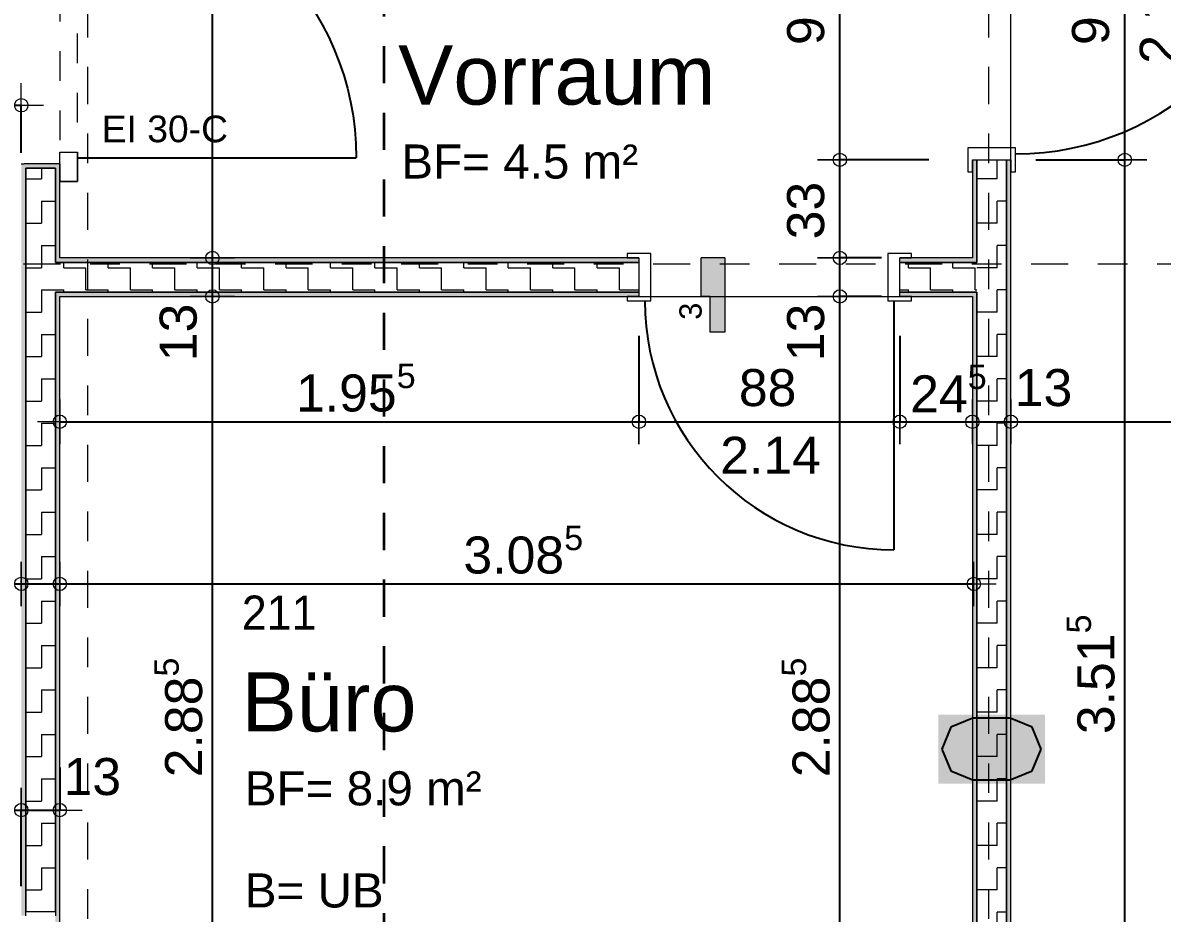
# Model space of a CAD drawing. Header units: metres. Extents: x -94.5 to -10.5, y 121.5 to 156.5.
# Drawn here: x -28.263 to -24.419, y 136.647 to 139.652 of the extents above; entities that cross this region are included whole.
import ezdxf

# ---------------------------------------------------------------- set-up
doc = ezdxf.new("R2010")
doc.units = ezdxf.units.M
doc.header["$PDMODE"] = 65
for name, pattern in [('AUSGEZOGEN', [0]), ('GETRENNT2_S10', [0.255, 0.125, -0.065, 0, -0.065]), ('PHANTOM2_S8', [0.13, 0.05, -0.04, 0, -0.04]), ('PUNKT2_S9', [0.175, 0.075, -0.05, 0, -0.05]), ('STRICHLINIE_S4', [0.165, 0.125, -0.04]), ('VERDECKT2_S2', [0.09, 0.05, -0.04])]:
    doc.linetypes.add(name, pattern=pattern)
doc.layers.add('XR$1$_3808', color=7, linetype='Continuous')
for name, color, linetype, lineweight in [('XR$1$Bauachsen_grob', 7, 'GETRENNT2_S10', 13), ('XR$1$Brand_Text', 250, 'AUSGEZOGEN', 18), ('XR$1$Holz_Innenverkleidung', 7, 'AUSGEZOGEN', 25), ('XR$1$Konstruktion_oben', 7, 'VERDECKT2_S2', 13), ('XR$1$Leichtbauwaende', 7, 'AUSGEZOGEN', 18), ('XR$1$Raumbezeichnung', 7, 'AUSGEZOGEN', 18), ('XR$1$Schnittbegrenzung', 7, 'AUSGEZOGEN', 13), ('XR$1$Text_Werkplan_Ausfuehrung', 7, 'AUSGEZOGEN', 25), ('XR$1$Tuerblatt', 7, 'AUSGEZOGEN', 18), ('XR$1$Tuerschwelle', 7, 'AUSGEZOGEN', 25), ('XR$1$Werkplan-_Ausfuehrungsmasse', 7, 'AUSGEZOGEN', 13)]:
    doc.layers.add(name, color=color, linetype=linetype, lineweight=lineweight)
doc.styles.add('ARIAL', font='ARIAL.TTF')
doc.dimstyles.new('_DIMSTYLE_3', dxfattribs={"dimtxt": 0.125, "dimasz": 0.15, "dimexe": 0, "dimexo": 0, "dimgap": 0.0625, "dimtad": 2, "dimrnd": 0.005, "dimzin": 4, "dimdsep": 46, "dimtxsty": 'ARIAL', "dimblk1": 'ALL_ML_KREIS', "dimblk2": 'ALL_ML_KREIS', "dimsah": 1, "dimcen": 0, "dimclrd": 256, "dimclre": 256, "dimclrt": 256, "dimadec": 0, "dimazin": 0, "dimtfac": 1, "dimtdec": 0, "dimtix": 1, "dimtmove": 2, "dimatfit": 3, "dimfxl": 0, "dimtzin": 0, "dimlwd": 0, "dimlwe": -1, "dimarcsym": 0})
doc.dimstyles.new('_DIMSTYLE_6', dxfattribs={"dimtxt": 0.125, "dimasz": 0.15, "dimexe": 0, "dimexo": 0, "dimgap": 0.0625, "dimtad": 2, "dimdec": 1, "dimlfac": 100, "dimrnd": 0.5, "dimzin": 4, "dimdsep": 46, "dimtxsty": 'ARIAL', "dimblk1": 'ALL_ML_KREIS', "dimblk2": 'ALL_ML_KREIS', "dimsah": 1, "dimcen": 0, "dimclrd": 256, "dimclre": 256, "dimclrt": 256, "dimadec": 0, "dimazin": 0, "dimtfac": 1, "dimtdec": 0, "dimtix": 1, "dimtmove": 2, "dimatfit": 3, "dimfxl": 0, "dimtvp": 1.2, "dimtzin": 0, "dimlwd": 0, "dimlwe": -1, "dimarcsym": 0})
doc.dimstyles.new('_DIMSTYLE_7', dxfattribs={"dimtxt": 0.125, "dimasz": 0.15, "dimexe": 0, "dimexo": 0, "dimgap": 0.0625, "dimtad": 2, "dimdec": 3, "dimrnd": 0.005, "dimzin": 4, "dimdsep": 46, "dimtxsty": 'ARIAL', "dimblk1": 'ALL_ML_KREIS', "dimblk2": 'ALL_ML_KREIS', "dimsah": 1, "dimcen": 0, "dimclrd": 256, "dimclre": 256, "dimclrt": 256, "dimadec": 0, "dimazin": 0, "dimtfac": 1, "dimtdec": 0, "dimtix": 1, "dimtmove": 2, "dimatfit": 3, "dimfxl": 0, "dimtzin": 0, "dimlwd": 0, "dimlwe": -1, "dimarcsym": 0})
doc.dimstyles.new('_DIMSTYLE_9', dxfattribs={"dimtxt": 0.125, "dimasz": 0.15, "dimexe": 0, "dimexo": 0, "dimgap": 0.0625, "dimtad": 2, "dimdec": 1, "dimlfac": 100, "dimrnd": 0.5, "dimzin": 4, "dimdsep": 46, "dimtxsty": 'ARIAL', "dimblk1": 'ALL_ML_KREIS', "dimblk2": 'ALL_ML_KREIS', "dimsah": 1, "dimcen": 0, "dimclrd": 256, "dimclre": 256, "dimclrt": 256, "dimadec": 0, "dimazin": 0, "dimtfac": 1, "dimtdec": 0, "dimtix": 1, "dimtmove": 2, "dimatfit": 3, "dimfxl": 0, "dimtzin": 0, "dimlwd": 0, "dimlwe": -1, "dimarcsym": 0})
pattern_1 = [(0, (0.15, 0.15), (0.075, 0.075), [0.075, -0.075]), (90, (0.15, 0.15), (-0.075, 0.075), [0.075, -0.075])]

# ---------------------------------------------------------------- blocks, each defined once
blk = doc.blocks.new('ALL_ML_KREIS')
at = {"color": 0, "linetype": 'ByBlock', "lineweight": -2}
for p, q in [((0, -0.5), (0, 0.5)), ((-1, 0), (0.5, 0))]:
    blk.add_line(p, q, dxfattribs=at)
blk.add_circle((0, 0), 0.15, dxfattribs=at)
blk = doc.blocks.new('*D71')
at = {"layer": 'DEFPOINTS'}
for p in [(-24.9291, 139.1891), (-24.9291, 135.673), (-24.545, 135.673)]:
    blk.add_point(p, dxfattribs=at)
at = {"layer": 'XR$1$Werkplan-_Ausfuehrungsmasse', "lineweight": -2}
for p, q in [((-24.845, 139.1891), (-24.545, 139.1891)), ((-24.545, 135.673), (-24.545, 139.1891)), ((-24.845, 135.673), (-24.545, 135.673))]:
    blk.add_line(p, q, dxfattribs=at)
at = {"layer": 'XR$1$Werkplan-_Ausfuehrungsmasse', "xscale": 0.15, "yscale": 0.15, "zscale": 0.15}
for p, rotation in [((-24.545, 139.1891), 90), ((-24.545, 135.673), 270)]:
    blk.add_blockref('ALL_ML_KREIS', p, dxfattribs=dict(at, rotation=rotation))
at = {"layer": 'XR$1$Werkplan-_Ausfuehrungsmasse', "insert": (-24.6597, 137.4529), "char_height": 0.125, "width": 0.625, "attachment_point": 5, "rotation": 90, "style": 'ARIAL'}
blk.add_mtext('\\A1;{\\A1;{3.51\\H0.082500;\\S5^ ;}}', dxfattribs=at)
blk = doc.blocks.new('*D72')
at = {"layer": 'DEFPOINTS'}
for p in [(-24.9291, 140.1691), (-24.9291, 139.1891), (-24.545, 139.1891)]:
    blk.add_point(p, dxfattribs=at)
at = {"layer": 'XR$1$Werkplan-_Ausfuehrungsmasse', "lineweight": -2}
for p, q in [((-24.845, 140.1691), (-24.545, 140.1691)), ((-24.545, 139.1891), (-24.545, 140.1691)), ((-24.845, 139.1891), (-24.545, 139.1891))]:
    blk.add_line(p, q, dxfattribs=at)
at = {"layer": 'XR$1$Werkplan-_Ausfuehrungsmasse', "xscale": 0.15, "yscale": 0.15, "zscale": 0.15}
for p, rotation in [((-24.545, 140.1691), 90), ((-24.545, 139.1891), 270)]:
    blk.add_blockref('ALL_ML_KREIS', p, dxfattribs=dict(at, rotation=rotation))
at = {"layer": 'XR$1$Werkplan-_Ausfuehrungsmasse', "insert": (-24.4945, 139.5134), "char_height": 0.125, "width": 0.00625, "attachment_point": 1, "rotation": 90, "line_spacing_factor": 0.60241, "style": 'ARIAL'}
blk.add_mtext('\\A1;{2.14\\H0.082500;\\S^ ;}', dxfattribs=at)
at = {"layer": 'XR$1$Werkplan-_Ausfuehrungsmasse', "insert": (-24.6596, 139.6734), "char_height": 0.125, "width": 0.5, "attachment_point": 5, "rotation": 90, "style": 'ARIAL'}
blk.add_mtext('\\A1;{\\A1;{98\\H0.082500;\\S^ ;}}', dxfattribs=at)
blk = doc.blocks.new('*D78')
at = {"layer": 'DEFPOINTS'}
for p in [(-25.0591, 138.728), (-28.1381, 135.843), (-25.5062, 135.843)]:
    blk.add_point(p, dxfattribs=at)
at = {"layer": 'XR$1$Werkplan-_Ausfuehrungsmasse', "lineweight": -2}
for p, q in [((-25.3662, 138.728), (-25.5062, 138.728)), ((-25.5062, 135.843), (-25.5062, 138.728)), ((-25.8062, 135.843), (-25.5062, 135.843))]:
    blk.add_line(p, q, dxfattribs=at)
at = {"layer": 'XR$1$Werkplan-_Ausfuehrungsmasse', "xscale": 0.15, "yscale": 0.15, "zscale": 0.15}
for p, rotation in [((-25.5062, 138.728), 90), ((-25.5062, 135.843), 270)]:
    blk.add_blockref('ALL_ML_KREIS', p, dxfattribs=dict(at, rotation=rotation))
at = {"layer": 'XR$1$Werkplan-_Ausfuehrungsmasse', "insert": (-25.6208, 137.3073), "char_height": 0.125, "width": 0.625, "attachment_point": 5, "rotation": 90, "style": 'ARIAL'}
blk.add_mtext('\\A1;{\\A1;{2.88\\H0.082500;\\S5^ ;}}', dxfattribs=at)
blk = doc.blocks.new('*D79')
at = {"layer": 'DEFPOINTS'}
for p in [(-25.0591, 138.858), (-25.5062, 138.728), (-25.0591, 138.728)]:
    blk.add_point(p, dxfattribs=at)
at = {"layer": 'XR$1$Werkplan-_Ausfuehrungsmasse', "lineweight": -2}
for p, q in [((-25.3662, 138.858), (-25.5062, 138.858)), ((-25.5062, 138.728), (-25.5062, 138.858)), ((-25.3662, 138.728), (-25.5062, 138.728))]:
    blk.add_line(p, q, dxfattribs=at)
at = {"layer": 'XR$1$Werkplan-_Ausfuehrungsmasse', "xscale": 0.15, "yscale": 0.15, "zscale": 0.15}
for p, rotation in [((-25.5062, 138.858), 90), ((-25.5062, 138.728), 270)]:
    blk.add_blockref('ALL_ML_KREIS', p, dxfattribs=dict(at, rotation=rotation))
at = {"layer": 'XR$1$Werkplan-_Ausfuehrungsmasse', "insert": (-25.6209, 138.6067), "char_height": 0.125, "width": 0.5, "attachment_point": 5, "rotation": 90, "style": 'ARIAL'}
blk.add_mtext('\\A1;{\\A1;{13\\H0.082500;\\S^ ;}}', dxfattribs=at)
blk = doc.blocks.new('*D80')
at = {"layer": 'DEFPOINTS'}
for p in [(-25.0591, 139.1891), (-25.5062, 138.858), (-25.0591, 138.858)]:
    blk.add_point(p, dxfattribs=at)
at = {"layer": 'XR$1$Werkplan-_Ausfuehrungsmasse', "lineweight": -2}
for p, q in [((-25.2062, 139.1891), (-25.5062, 139.1891)), ((-25.5062, 138.858), (-25.5062, 139.1891)), ((-25.3662, 138.858), (-25.5062, 138.858))]:
    blk.add_line(p, q, dxfattribs=at)
at = {"layer": 'XR$1$Werkplan-_Ausfuehrungsmasse', "xscale": 0.15, "yscale": 0.15, "zscale": 0.15}
for p, rotation in [((-25.5062, 139.1891), 90), ((-25.5062, 138.858), 270)]:
    blk.add_blockref('ALL_ML_KREIS', p, dxfattribs=dict(at, rotation=rotation))
at = {"layer": 'XR$1$Werkplan-_Ausfuehrungsmasse', "insert": (-25.6209, 139.0179), "char_height": 0.125, "width": 0.5, "attachment_point": 5, "rotation": 90, "style": 'ARIAL'}
blk.add_mtext('\\A1;{\\A1;{33\\H0.082500;\\S^ ;}}', dxfattribs=at)
blk = doc.blocks.new('*D81')
at = {"layer": 'DEFPOINTS'}
for p in [(-25.0591, 140.1691), (-25.5062, 139.1891), (-25.0591, 139.1891)]:
    blk.add_point(p, dxfattribs=at)
at = {"layer": 'XR$1$Werkplan-_Ausfuehrungsmasse', "lineweight": -2}
for p, q in [((-25.2062, 140.1691), (-25.5062, 140.1691)), ((-25.5062, 139.1891), (-25.5062, 140.1691)), ((-25.2062, 139.1891), (-25.5062, 139.1891))]:
    blk.add_line(p, q, dxfattribs=at)
at = {"layer": 'XR$1$Werkplan-_Ausfuehrungsmasse', "xscale": 0.15, "yscale": 0.15, "zscale": 0.15}
for p, rotation in [((-25.5062, 140.1691), 90), ((-25.5062, 139.1891), 270)]:
    blk.add_blockref('ALL_ML_KREIS', p, dxfattribs=dict(at, rotation=rotation))
at = {"layer": 'XR$1$Werkplan-_Ausfuehrungsmasse', "insert": (-25.6208, 139.6734), "char_height": 0.125, "width": 0.5, "attachment_point": 5, "rotation": 90, "style": 'ARIAL'}
blk.add_mtext('\\A1;{\\A1;{98\\H0.082500;\\S^ ;}}', dxfattribs=at)
blk = doc.blocks.new('*D94')
at = {"layer": 'DEFPOINTS'}
for p in [(-28.1381, 138.728), (-26.1841, 138.728), (-28.1381, 138.305)]:
    blk.add_point(p, dxfattribs=at)
at = {"layer": 'XR$1$Werkplan-_Ausfuehrungsmasse', "lineweight": -2}
for p, q in [((-26.1841, 138.595), (-26.1841, 138.305)), ((-28.1381, 138.305), (-28.1381, 138.305)), ((-28.1381, 138.305), (-26.1841, 138.305))]:
    blk.add_line(p, q, dxfattribs=at)
at = {"layer": 'XR$1$Werkplan-_Ausfuehrungsmasse', "xscale": 0.15, "yscale": 0.15, "zscale": 0.15, "rotation": 180}
blk.add_blockref('ALL_ML_KREIS', (-28.1381, 138.305), dxfattribs=at)
at = {"layer": 'XR$1$Werkplan-_Ausfuehrungsmasse', "xscale": 0.15, "yscale": 0.15, "zscale": 0.15}
blk.add_blockref('ALL_ML_KREIS', (-26.1841, 138.305), dxfattribs=at)
at = {"layer": 'XR$1$Werkplan-_Ausfuehrungsmasse', "insert": (-27.1394, 138.4196), "char_height": 0.125, "width": 0.625, "attachment_point": 5, "style": 'ARIAL'}
blk.add_mtext('\\A1;{\\A1;{1.95\\H0.082500;\\S5^ ;}}', dxfattribs=at)
blk = doc.blocks.new('*D95')
at = {"layer": 'DEFPOINTS'}
for p in [(-26.1841, 138.728), (-25.3041, 138.728), (-26.1841, 138.305)]:
    blk.add_point(p, dxfattribs=at)
at = {"layer": 'XR$1$Werkplan-_Ausfuehrungsmasse', "lineweight": -2}
for p, q in [((-26.1841, 138.595), (-26.1841, 138.305)), ((-25.3041, 138.595), (-25.3041, 138.305)), ((-26.1841, 138.305), (-25.3041, 138.305))]:
    blk.add_line(p, q, dxfattribs=at)
at = {"layer": 'XR$1$Werkplan-_Ausfuehrungsmasse', "xscale": 0.15, "yscale": 0.15, "zscale": 0.15, "rotation": 180}
blk.add_blockref('ALL_ML_KREIS', (-26.1841, 138.305), dxfattribs=at)
at = {"layer": 'XR$1$Werkplan-_Ausfuehrungsmasse', "xscale": 0.15, "yscale": 0.15, "zscale": 0.15}
blk.add_blockref('ALL_ML_KREIS', (-25.3041, 138.305), dxfattribs=at)
at = {"layer": 'XR$1$Werkplan-_Ausfuehrungsmasse', "insert": (-25.7499, 138.4196), "char_height": 0.125, "width": 0.5, "attachment_point": 5, "style": 'ARIAL'}
blk.add_mtext('\\A1;{\\A1;{88\\H0.082500;\\S^ ;}}', dxfattribs=at)
at = {"layer": 'XR$1$Werkplan-_Ausfuehrungsmasse', "insert": (-25.9099, 138.2545), "char_height": 0.125, "width": 0.00625, "attachment_point": 1, "line_spacing_factor": 0.60241, "style": 'ARIAL'}
blk.add_mtext('\\A1;{2.14\\H0.082500;\\S^ ;}', dxfattribs=at)
blk = doc.blocks.new('*D96')
at = {"layer": 'DEFPOINTS'}
for p in [(-25.3041, 138.728), (-25.0591, 138.728), (-25.3041, 138.305)]:
    blk.add_point(p, dxfattribs=at)
at = {"layer": 'XR$1$Werkplan-_Ausfuehrungsmasse', "lineweight": -2}
for p, q in [((-25.3041, 138.595), (-25.3041, 138.305)), ((-25.3041, 138.305), (-25.0591, 138.305)), ((-25.0591, 138.305), (-25.0591, 138.305))]:
    blk.add_line(p, q, dxfattribs=at)
at = {"layer": 'XR$1$Werkplan-_Ausfuehrungsmasse', "xscale": 0.15, "yscale": 0.15, "zscale": 0.15, "rotation": 180}
blk.add_blockref('ALL_ML_KREIS', (-25.3041, 138.305), dxfattribs=at)
at = {"layer": 'XR$1$Werkplan-_Ausfuehrungsmasse', "xscale": 0.15, "yscale": 0.15, "zscale": 0.15}
blk.add_blockref('ALL_ML_KREIS', (-25.0591, 138.305), dxfattribs=at)
at = {"layer": 'XR$1$Werkplan-_Ausfuehrungsmasse', "insert": (-25.1399, 138.4175), "char_height": 0.125, "width": 0.5, "attachment_point": 5, "style": 'ARIAL'}
blk.add_mtext('\\A1;{\\A1;{24\\H0.082500;\\S5^ ;}}', dxfattribs=at)
blk = doc.blocks.new('*D97')
at = {"layer": 'DEFPOINTS'}
for p in [(-24.9291, 139.1891), (-25.0591, 138.728), (-25.0591, 138.305)]:
    blk.add_point(p, dxfattribs=at)
at = {"layer": 'XR$1$Werkplan-_Ausfuehrungsmasse', "lineweight": -2}
for p, q in [((-25.0591, 138.305), (-25.0591, 138.305)), ((-25.0591, 138.305), (-24.9291, 138.305)), ((-24.9291, 138.305), (-24.9291, 138.305))]:
    blk.add_line(p, q, dxfattribs=at)
at = {"layer": 'XR$1$Werkplan-_Ausfuehrungsmasse', "xscale": 0.15, "yscale": 0.15, "zscale": 0.15, "rotation": 180}
blk.add_blockref('ALL_ML_KREIS', (-25.0591, 138.305), dxfattribs=at)
at = {"layer": 'XR$1$Werkplan-_Ausfuehrungsmasse', "xscale": 0.15, "yscale": 0.15, "zscale": 0.15}
blk.add_blockref('ALL_ML_KREIS', (-24.9291, 138.305), dxfattribs=at)
at = {"layer": 'XR$1$Werkplan-_Ausfuehrungsmasse', "insert": (-24.8191, 138.4197), "char_height": 0.125, "width": 0.5, "attachment_point": 5, "style": 'ARIAL'}
blk.add_mtext('\\A1;{\\A1;{13\\H0.082500;\\S^ ;}}', dxfattribs=at)
blk = doc.blocks.new('*D98')
at = {"layer": 'DEFPOINTS'}
for p in [(-20.3081, 140.323), (-24.9291, 139.1891), (-24.9291, 138.305)]:
    blk.add_point(p, dxfattribs=at)
at = {"layer": 'XR$1$Werkplan-_Ausfuehrungsmasse', "lineweight": -2}
for p, q in [((-24.9291, 138.305), (-24.9291, 138.305)), ((-24.9291, 138.305), (-20.3081, 138.305)), ((-20.3081, 138.305), (-20.3081, 138.305))]:
    blk.add_line(p, q, dxfattribs=at)
at = {"layer": 'XR$1$Werkplan-_Ausfuehrungsmasse', "xscale": 0.15, "yscale": 0.15, "zscale": 0.15, "rotation": 180}
blk.add_blockref('ALL_ML_KREIS', (-24.9291, 138.305), dxfattribs=at)
at = {"layer": 'XR$1$Werkplan-_Ausfuehrungsmasse', "xscale": 0.15, "yscale": 0.15, "zscale": 0.15}
blk.add_blockref('ALL_ML_KREIS', (-20.3081, 138.305), dxfattribs=at)
at = {"layer": 'XR$1$Werkplan-_Ausfuehrungsmasse', "insert": (-22.6089, 138.4196), "char_height": 0.125, "width": 0.5, "attachment_point": 5, "style": 'ARIAL'}
blk.add_mtext('\\A1;{\\A1;{4.62\\H0.082500;\\S^ ;}}', dxfattribs=at)
blk = doc.blocks.new('*D254')
at = {"layer": 'DEFPOINTS'}
for p in [(-36.4881, 139.373), (-36.4881, 139.018), (-28.2681, 136.653)]:
    blk.add_point(p, dxfattribs=at)
at = {"layer": 'XR$1$Werkplan-_Ausfuehrungsmasse', "lineweight": -2}
for p, q in [((-36.4881, 139.093), (-36.4881, 139.373)), ((-36.4881, 139.373), (-28.2681, 139.373)), ((-28.2681, 139.213), (-28.2681, 139.373))]:
    blk.add_line(p, q, dxfattribs=at)
at = {"layer": 'XR$1$Werkplan-_Ausfuehrungsmasse', "xscale": 0.15, "yscale": 0.15, "zscale": 0.15, "rotation": 180}
blk.add_blockref('ALL_ML_KREIS', (-36.4881, 139.373), dxfattribs=at)
at = {"layer": 'XR$1$Werkplan-_Ausfuehrungsmasse', "xscale": 0.15, "yscale": 0.15, "zscale": 0.15}
blk.add_blockref('ALL_ML_KREIS', (-28.2681, 139.373), dxfattribs=at)
at = {"layer": 'XR$1$Werkplan-_Ausfuehrungsmasse', "insert": (-31.4787, 139.4877), "char_height": 0.125, "width": 0.5, "attachment_point": 5, "style": 'ARIAL'}
blk.add_mtext('\\A1;{\\A1;{8.22\\H0.082500;\\S^ ;}}', dxfattribs=at)
blk = doc.blocks.new('COMPLEXOBJECT_7')
at = {"layer": 'XR$1$Bauachsen_grob', "color": 8}
for p, q in [((-28.0431, 124.5024), (-28.0431, 153.5024)), ((-25.0041, 124.5024), (-25.0041, 153.5024)), ((-80.9611, 138.838), (-13.4611, 138.838))]:
    blk.add_line(p, q, dxfattribs=at)
blk = doc.blocks.new('Tür_$F1')
at = {"layer": 'XR$1$_3808', "color": 7, "linetype": 'AUSGEZOGEN', "lineweight": -3}
blk.add_line((0.02, 0.13), (0.02, 0.97), dxfattribs=at)
at = {"layer": 'XR$1$_3808', "color": 7, "linetype": 'AUSGEZOGEN', "lineweight": 18}
for points in [[(0, 0.05), (0, -0.015), (-0.04, -0.015), (-0.04, -0.03), (0.04, -0.03), (0.04, 0.13), (-0.04, 0.13), (-0.04, 0.115), (0, 0.115), (0, 0.05)], [(0.84, 0.05), (0.84, -0.03), (0.92, -0.03), (0.92, -0.015), (0.88, -0.015), (0.88, 0.115), (0.92, 0.115), (0.92, 0.13), (0.84, 0.13), (0.84, 0.05)]]:
    blk.add_lwpolyline(points, close=True, dxfattribs=at)
at = {"layer": 'XR$1$_3808', "color": 7, "linetype": 'AUSGEZOGEN', "lineweight": -3}
blk.add_arc((0.02, 0.13), 0.84, 0, 90, dxfattribs=at)
blk = doc.blocks.new('Tür_5_$F1')
at = {"layer": 'XR$1$_3808', "color": 7, "linetype": 'AUSGEZOGEN', "lineweight": -3}
blk.add_line((0.02, 0.145), (0.02, 1.085), dxfattribs=at)
at = {"layer": 'XR$1$_3808', "color": 7, "linetype": 'AUSGEZOGEN', "lineweight": 18}
for points in [[(0, 0.065), (0, 0), (-0.04, 0), (-0.04, -0.015), (0.04, -0.015), (0.04, 0.145), (-0.04, 0.145), (-0.04, 0.13), (0, 0.13), (0, 0.065)], [(0.94, 0.065), (0.94, -0.015), (1.02, -0.015), (1.02, 0), (0.98, 0), (0.98, 0.13), (1.02, 0.13), (1.02, 0.145), (0.94, 0.145), (0.94, 0.065)]]:
    blk.add_lwpolyline(points, close=True, dxfattribs=at)
at = {"layer": 'XR$1$_3808', "color": 7, "linetype": 'AUSGEZOGEN', "lineweight": -3}
blk.add_arc((0.02, 0.145), 0.94, 0, 90, dxfattribs=at)
blk = doc.blocks.new('COMPLEXOBJECT_11')
at = {"layer": 'XR$1$Schnittbegrenzung', "color": 12, "linetype": 'STRICHLINIE_S4', "lineweight": 35}
blk.add_line((-27.0447, 155.3224), (-27.0447, 122.6824), dxfattribs=at)
blk = doc.blocks.new('*D505')
at = {"layer": 'DEFPOINTS'}
for p in [(-31.9231, 136.9946), (-31.9231, 136.638), (-28.2681, 136.653)]:
    blk.add_point(p, dxfattribs=at)
at = {"layer": 'XR$1$Werkplan-_Ausfuehrungsmasse', "lineweight": -2}
for p, q in [((-31.9231, 136.738), (-31.9231, 136.9946)), ((-31.9231, 136.9946), (-28.2681, 136.9946)), ((-28.2681, 136.738), (-28.2681, 136.9946))]:
    blk.add_line(p, q, dxfattribs=at)
at = {"layer": 'XR$1$Werkplan-_Ausfuehrungsmasse', "xscale": 0.15, "yscale": 0.15, "zscale": 0.15, "rotation": 180}
blk.add_blockref('ALL_ML_KREIS', (-31.9231, 136.9946), dxfattribs=at)
at = {"layer": 'XR$1$Werkplan-_Ausfuehrungsmasse', "xscale": 0.15, "yscale": 0.15, "zscale": 0.15}
blk.add_blockref('ALL_ML_KREIS', (-28.2681, 136.9946), dxfattribs=at)
at = {"layer": 'XR$1$Werkplan-_Ausfuehrungsmasse', "insert": (-30.0738, 137.1093), "char_height": 0.125, "width": 0.625, "attachment_point": 5, "style": 'ARIAL'}
blk.add_mtext('\\A1;{\\A1;{3.65\\H0.082500;\\S5^ ;}}', dxfattribs=at)
blk = doc.blocks.new('*D506')
at = {"layer": 'DEFPOINTS'}
for p in [(-28.1381, 138.733), (-28.2681, 136.9946), (-28.2681, 136.653)]:
    blk.add_point(p, dxfattribs=at)
at = {"layer": 'XR$1$Werkplan-_Ausfuehrungsmasse', "lineweight": -2}
for p, q in [((-28.1381, 137.138), (-28.1381, 136.9946)), ((-28.2681, 136.738), (-28.2681, 136.9946)), ((-28.2681, 136.9946), (-28.1381, 136.9946))]:
    blk.add_line(p, q, dxfattribs=at)
at = {"layer": 'XR$1$Werkplan-_Ausfuehrungsmasse', "xscale": 0.15, "yscale": 0.15, "zscale": 0.15, "rotation": 180}
blk.add_blockref('ALL_ML_KREIS', (-28.2681, 136.9946), dxfattribs=at)
at = {"layer": 'XR$1$Werkplan-_Ausfuehrungsmasse', "xscale": 0.15, "yscale": 0.15, "zscale": 0.15}
blk.add_blockref('ALL_ML_KREIS', (-28.1381, 136.9946), dxfattribs=at)
at = {"layer": 'XR$1$Werkplan-_Ausfuehrungsmasse', "insert": (-28.0284, 137.1071), "char_height": 0.125, "width": 0.5, "attachment_point": 5, "style": 'ARIAL'}
blk.add_mtext('\\A1;{\\A1;{13\\H0.082500;\\S^ ;}}', dxfattribs=at)
blk = doc.blocks.new('*D540')
at = {"layer": 'DEFPOINTS'}
for p in [(-34.2981, 137.758), (-34.2981, 136.653), (-28.2681, 136.653)]:
    blk.add_point(p, dxfattribs=at)
at = {"layer": 'XR$1$Werkplan-_Ausfuehrungsmasse', "lineweight": -2}
for p, q in [((-34.2981, 137.758), (-34.2981, 137.758)), ((-34.2981, 137.758), (-28.2681, 137.758)), ((-28.2681, 137.758), (-28.2681, 137.758))]:
    blk.add_line(p, q, dxfattribs=at)
at = {"layer": 'XR$1$Werkplan-_Ausfuehrungsmasse', "xscale": 0.15, "yscale": 0.15, "zscale": 0.15, "rotation": 180}
blk.add_blockref('ALL_ML_KREIS', (-34.2981, 137.758), dxfattribs=at)
at = {"layer": 'XR$1$Werkplan-_Ausfuehrungsmasse', "xscale": 0.15, "yscale": 0.15, "zscale": 0.15}
blk.add_blockref('ALL_ML_KREIS', (-28.2681, 137.758), dxfattribs=at)
at = {"layer": 'XR$1$Werkplan-_Ausfuehrungsmasse', "insert": (-31.2741, 137.8728), "char_height": 0.125, "width": 0.5, "attachment_point": 5, "style": 'ARIAL'}
blk.add_mtext('\\A1;{\\A1;{6.03\\H0.082500;\\S^ ;}}', dxfattribs=at)
blk = doc.blocks.new('*D541')
at = {"layer": 'DEFPOINTS'}
for p in [(-28.1381, 138.728), (-28.2681, 137.758), (-28.2681, 136.653)]:
    blk.add_point(p, dxfattribs=at)
at = {"layer": 'XR$1$Werkplan-_Ausfuehrungsmasse', "lineweight": -2}
for p, q in [((-28.2681, 137.758), (-28.2681, 137.758)), ((-28.2681, 137.758), (-28.1381, 137.758)), ((-28.1381, 137.758), (-28.1381, 137.758))]:
    blk.add_line(p, q, dxfattribs=at)
at = {"layer": 'XR$1$Werkplan-_Ausfuehrungsmasse', "xscale": 0.15, "yscale": 0.15, "zscale": 0.15, "rotation": 180}
blk.add_blockref('ALL_ML_KREIS', (-28.2681, 137.758), dxfattribs=at)
at = {"layer": 'XR$1$Werkplan-_Ausfuehrungsmasse', "xscale": 0.15, "yscale": 0.15, "zscale": 0.15}
blk.add_blockref('ALL_ML_KREIS', (-28.1381, 137.758), dxfattribs=at)
at = {"layer": 'XR$1$Werkplan-_Ausfuehrungsmasse', "insert": (-28.3894, 137.8728), "char_height": 0.125, "width": 0.5, "attachment_point": 5, "style": 'ARIAL'}
blk.add_mtext('\\A1;{\\A1;{13\\H0.082500;\\S^ ;}}', dxfattribs=at)
blk = doc.blocks.new('*D542')
at = {"layer": 'DEFPOINTS'}
for p in [(-28.1381, 138.728), (-25.0541, 138.728), (-28.1381, 137.758)]:
    blk.add_point(p, dxfattribs=at)
at = {"layer": 'XR$1$Werkplan-_Ausfuehrungsmasse', "lineweight": -2}
for p, q in [((-28.1381, 137.758), (-28.1381, 137.758)), ((-28.1381, 137.758), (-25.0541, 137.758)), ((-25.0541, 137.758), (-25.0541, 137.758))]:
    blk.add_line(p, q, dxfattribs=at)
at = {"layer": 'XR$1$Werkplan-_Ausfuehrungsmasse', "xscale": 0.15, "yscale": 0.15, "zscale": 0.15, "rotation": 180}
blk.add_blockref('ALL_ML_KREIS', (-28.1381, 137.758), dxfattribs=at)
at = {"layer": 'XR$1$Werkplan-_Ausfuehrungsmasse', "xscale": 0.15, "yscale": 0.15, "zscale": 0.15}
blk.add_blockref('ALL_ML_KREIS', (-25.0541, 137.758), dxfattribs=at)
at = {"layer": 'XR$1$Werkplan-_Ausfuehrungsmasse', "insert": (-26.5744, 137.8728), "char_height": 0.125, "width": 0.625, "attachment_point": 5, "style": 'ARIAL'}
blk.add_mtext('\\A1;{\\A1;{3.08\\H0.082500;\\S5^ ;}}', dxfattribs=at)
blk = doc.blocks.new('*D545')
at = {"layer": 'DEFPOINTS'}
for p in [(-28.1381, 138.728), (-28.1381, 135.843), (-27.6233, 135.843)]:
    blk.add_point(p, dxfattribs=at)
at = {"layer": 'XR$1$Werkplan-_Ausfuehrungsmasse', "lineweight": -2}
for p, q in [((-27.6233, 138.728), (-27.6233, 138.728)), ((-27.6233, 135.843), (-27.6233, 138.728)), ((-27.6233, 135.843), (-27.6233, 135.843))]:
    blk.add_line(p, q, dxfattribs=at)
at = {"layer": 'XR$1$Werkplan-_Ausfuehrungsmasse', "xscale": 0.15, "yscale": 0.15, "zscale": 0.15}
for p, rotation in [((-27.6233, 138.728), 90), ((-27.6233, 135.843), 270)]:
    blk.add_blockref('ALL_ML_KREIS', p, dxfattribs=dict(at, rotation=rotation))
at = {"layer": 'XR$1$Werkplan-_Ausfuehrungsmasse', "insert": (-27.7379, 137.3073), "char_height": 0.125, "width": 0.625, "attachment_point": 5, "rotation": 90, "style": 'ARIAL'}
blk.add_mtext('\\A1;{\\A1;{2.88\\H0.082500;\\S5^ ;}}', dxfattribs=at)
blk = doc.blocks.new('*D546')
at = {"layer": 'DEFPOINTS'}
for p in [(-28.1381, 138.858), (-28.1381, 138.728), (-27.6233, 138.728)]:
    blk.add_point(p, dxfattribs=at)
at = {"layer": 'XR$1$Werkplan-_Ausfuehrungsmasse', "lineweight": -2}
for p, q in [((-27.6233, 138.858), (-27.6233, 138.858)), ((-27.6233, 138.728), (-27.6233, 138.858)), ((-27.6233, 138.728), (-27.6233, 138.728))]:
    blk.add_line(p, q, dxfattribs=at)
at = {"layer": 'XR$1$Werkplan-_Ausfuehrungsmasse', "xscale": 0.15, "yscale": 0.15, "zscale": 0.15}
for p, rotation in [((-27.6233, 138.858), 90), ((-27.6233, 138.728), 270)]:
    blk.add_blockref('ALL_ML_KREIS', p, dxfattribs=dict(at, rotation=rotation))
at = {"layer": 'XR$1$Werkplan-_Ausfuehrungsmasse', "insert": (-27.738, 138.6067), "char_height": 0.125, "width": 0.5, "attachment_point": 5, "rotation": 90, "style": 'ARIAL'}
blk.add_mtext('\\A1;{\\A1;{13\\H0.082500;\\S^ ;}}', dxfattribs=at)
blk = doc.blocks.new('*D547')
at = {"layer": 'DEFPOINTS'}
for p in [(-28.1381, 144.198), (-28.1381, 138.858), (-27.6233, 138.858)]:
    blk.add_point(p, dxfattribs=at)
at = {"layer": 'XR$1$Werkplan-_Ausfuehrungsmasse', "lineweight": -2}
for p, q in [((-27.6233, 144.198), (-27.6233, 144.198)), ((-27.6233, 138.858), (-27.6233, 144.198)), ((-27.6233, 138.858), (-27.6233, 138.858))]:
    blk.add_line(p, q, dxfattribs=at)
at = {"layer": 'XR$1$Werkplan-_Ausfuehrungsmasse', "xscale": 0.15, "yscale": 0.15, "zscale": 0.15}
for p, rotation in [((-27.6233, 144.198), 90), ((-27.6233, 138.858), 270)]:
    blk.add_blockref('ALL_ML_KREIS', p, dxfattribs=dict(at, rotation=rotation))
at = {"layer": 'XR$1$Werkplan-_Ausfuehrungsmasse', "insert": (-27.738, 141.6673), "char_height": 0.125, "width": 0.5, "attachment_point": 5, "rotation": 90, "style": 'ARIAL'}
blk.add_mtext('\\A1;{\\A1;{5.34\\H0.082500;\\S^ ;}}', dxfattribs=at)
blk = doc.blocks.new('Tür_14_$F1')
at = {"layer": 'XR$1$_3808', "color": 7, "linetype": 'AUSGEZOGEN', "lineweight": -3}
blk.add_line((0.08, 0.06), (0.08, 1), dxfattribs=at)
at = {"layer": 'XR$1$_3808', "color": 7, "linetype": 'AUSGEZOGEN', "lineweight": 18}
for points in [[(0, 0), (0.1, 0), (0.1, 0.06), (0, 0.06), (0, 0)], [(1, 0), (1.1, 0), (1.1, 0.06), (1, 0.06), (1, 0)]]:
    blk.add_lwpolyline(points, close=True, dxfattribs=at)
at = {"layer": 'XR$1$_3808', "color": 7, "linetype": 'AUSGEZOGEN', "lineweight": -3}
blk.add_arc((0.08, 0.06), 0.94, 0, 90, dxfattribs=at)

msp = doc.modelspace()

# ---------------------------------------------------------------- hatches: boundary and pattern name
at = {"layer": 'XR$1$Holz_Innenverkleidung', "lineweight": 13}
msp.add_hatch(color=35, dxfattribs=at).paths.add_polyline_path([(-28.1381, 135.828), (-28.1381, 136.653), (-28.1531, 136.653), (-28.1531, 135.828)])
at = {"layer": 'XR$1$Leichtbauwaende', "linetype": 'AUSGEZOGEN', "lineweight": 13}
for points in [[(-28.2681, 139.1755), (-28.2681, 136.638), (-28.2531, 136.638), (-28.2531, 139.1605), (-28.2581, 139.1605), (-28.2581, 139.1755)], [(-28.1381, 139.1755), (-28.2581, 139.1755), (-28.2581, 139.1605), (-28.1381, 139.1605)], [(-25.0441, 138.843), (-25.0441, 139.1891), (-25.0591, 139.1891), (-25.0591, 138.858), (-25.0541, 138.858), (-25.0541, 138.843)], [(-24.9291, 135.673), (-24.9291, 139.1891), (-24.9441, 139.1891), (-24.9441, 135.673)], [(-28.1531, 138.843), (-28.1381, 138.843), (-28.1381, 139.1605), (-28.1531, 139.1605)], [(-28.1381, 138.843), (-26.1841, 138.843), (-26.1841, 138.858), (-28.1381, 138.858)], [(-25.0541, 138.858), (-25.3041, 138.858), (-25.3041, 138.843), (-25.0541, 138.843)], [(-28.1531, 138.728), (-26.1841, 138.728), (-26.1841, 138.743), (-28.1531, 138.743)], [(-28.1531, 138.728), (-28.1531, 136.653), (-28.1381, 136.653), (-28.1381, 138.728)], [(-25.0541, 138.728), (-25.0541, 138.743), (-25.3041, 138.743), (-25.3041, 138.728)], [(-25.0541, 138.728), (-25.0591, 138.728), (-25.0591, 135.843), (-25.0441, 135.843), (-25.0441, 138.743), (-25.0541, 138.743)]]:
    msp.add_hatch(color=35, dxfattribs=at).paths.add_polyline_path(points)
h = msp.add_hatch(dxfattribs=at)
h.set_pattern_fill('MUSTER', color=256, scale=0.075, angle=90, style=0, pattern_type=2)
h.set_pattern_definition([(90, (-0.15, 0.15), (-0.075, 0.075), [0.075, -0.075]), (180, (-0.15, 0.15), (-0.075, -0.075), [0.075, -0.075])])
h.paths.add_polyline_path([(-24.9441, 135.828), (-24.9441, 139.1891), (-25.0441, 139.1891), (-25.0441, 135.828)], flags=0)
h = msp.add_hatch(dxfattribs=at)
h.set_pattern_fill('MUSTER', color=256, scale=0.075, angle=270, style=0, pattern_type=2)
h.set_pattern_definition([(270, (0.15, -0.15), (0.075, -0.075), [0.075, -0.075]), (360, (0.15, -0.15), (0.075, 0.075), [0.075, -0.075])])
h.paths.add_polyline_path([(-28.2531, 139.1605), (-28.2531, 136.653), (-28.1531, 136.653), (-28.1531, 139.1605)], flags=0)
h = msp.add_hatch(dxfattribs=at)
h.set_pattern_fill('MUSTER', color=256, scale=0.075, style=0, pattern_type=2)
h.set_pattern_definition(pattern_1)
h.paths.add_polyline_path([(-28.1531, 138.743), (-26.1841, 138.743), (-26.1841, 138.843), (-28.1531, 138.843)], flags=0)
h = msp.add_hatch(dxfattribs=at)
h.set_pattern_fill('MUSTER', color=256, scale=0.075, style=0, pattern_type=2)
h.set_pattern_definition(pattern_1)
h.paths.add_polyline_path([(-25.0441, 138.843), (-25.3041, 138.843), (-25.3041, 138.743), (-25.0441, 138.743)], flags=0)
at = {"layer": 'XR$1$Text_Werkplan_Ausfuehrung'}
for color, points in [(7, [(-25.1743, 137.0839), (-24.8139, 137.0839), (-24.8139, 137.3172), (-25.1743, 137.3172), (-25.1743, 137.2005), (-25.1743, 137.2005)]), (55, [(-25.0449, 137.1422), (-25.0196, 137.1422), (-25.0196, 137.1969), (-24.9702, 137.1969), (-24.9702, 137.1422), (-24.9449, 137.1422), (-24.9449, 137.2672), (-24.9702, 137.2672), (-24.9702, 137.2181), (-25.0196, 137.2181), (-25.0196, 137.2672), (-25.0449, 137.2672)])]:
    msp.add_hatch(color=color, dxfattribs=at).paths.add_polyline_path(points)
at = {"layer": 'XR$1$Tuerschwelle'}
msp.add_hatch(color=250, dxfattribs=at).paths.add_polyline_path([(-25.8941, 138.608), (-25.8941, 138.858), (-25.9741, 138.858), (-25.9741, 138.728), (-25.9441, 138.728), (-25.9441, 138.608)])

# ---------------------------------------------------------------- linework, layer by layer
at = {"layer": 'XR$1$Holz_Innenverkleidung', "lineweight": 18}
for p, q in [((-28.1531, 136.653), (-28.1531, 136.638)), ((-28.1381, 135.843), (-28.1381, 136.653))]:
    msp.add_line(p, q, dxfattribs=at)
at = {"layer": 'XR$1$Konstruktion_oben', "linetype": 'PHANTOM2_S8'}
msp.add_line((-28.1381, 140.1555), (-28.1381, 139.1755), dxfattribs=at)
at = {"layer": 'XR$1$Leichtbauwaende', "color": 5, "linetype": 'PUNKT2_S9', "lineweight": 13}
for p, q in [((-28.0781, 139.1155), (-28.0781, 140.2155)), ((-28.1381, 140.1555), (-28.1381, 139.1755)), ((-28.1381, 139.1755), (-28.1381, 139.1155)), ((-28.1381, 139.1155), (-28.0781, 139.1155))]:
    msp.add_line(p, q, dxfattribs=at)
at = {"layer": 'XR$1$Leichtbauwaende', "color": 7, "linetype": 'AUSGEZOGEN', "lineweight": 13}
msp.add_line((-24.9291, 139.1891), (-24.9291, 140.1691), dxfattribs=at)
at = {"layer": 'XR$1$Leichtbauwaende', "linetype": 'AUSGEZOGEN', "lineweight": 18}
for p, q in [((-28.2681, 139.1755), (-28.2581, 139.1755)), ((-28.2531, 139.1755), (-28.2581, 139.1755)), ((-28.1531, 139.1755), (-28.2531, 139.1755)), ((-28.1381, 139.1755), (-28.1531, 139.1755)), ((-28.1381, 139.1605), (-28.1381, 139.1755)), ((-25.0591, 139.1891), (-25.0441, 139.1891)), ((-25.0591, 139.1891), (-25.0591, 138.858)), ((-25.0441, 139.1891), (-24.9441, 139.1891)), ((-25.0441, 138.843), (-25.0441, 139.1891)), ((-25.0441, 139.1891), (-25.0441, 138.843)), ((-24.9441, 139.1891), (-24.9291, 139.1891)), ((-24.9441, 135.828), (-24.9441, 139.1891)), ((-24.9441, 139.1891), (-24.9441, 135.828)), ((-24.9291, 139.033), (-24.9291, 139.1891)), ((-28.2531, 136.653), (-28.2531, 139.1605)), ((-28.2531, 139.1605), (-28.2531, 136.653)), ((-28.1531, 139.1605), (-28.2531, 139.1605)), ((-28.2531, 139.1605), (-28.1531, 139.1605)), ((-28.1531, 138.843), (-28.1531, 139.1605)), ((-28.1531, 139.1605), (-28.1531, 138.843)), ((-28.1381, 138.858), (-28.1381, 139.1605)), ((-24.9291, 135.673), (-24.9291, 139.033)), ((-28.1381, 138.843), (-28.1531, 138.843)), ((-28.1531, 138.843), (-28.1381, 138.843)), ((-26.1841, 138.858), (-28.1381, 138.858)), ((-26.1841, 138.843), (-28.1381, 138.843)), ((-28.1381, 138.843), (-26.1841, 138.843)), ((-26.1841, 138.858), (-26.1841, 138.843)), ((-26.1841, 138.843), (-26.1841, 138.743)), ((-25.3041, 138.843), (-25.3041, 138.858)), ((-25.0591, 138.858), (-25.3041, 138.858)), ((-25.3041, 138.743), (-25.3041, 138.843)), ((-25.0541, 138.843), (-25.3041, 138.843)), ((-25.3041, 138.843), (-25.0541, 138.843)), ((-25.0441, 138.843), (-25.0541, 138.843)), ((-25.0541, 138.843), (-25.0441, 138.843)), ((-28.1531, 138.743), (-26.1841, 138.743)), ((-26.1841, 138.743), (-28.1531, 138.743)), ((-28.1531, 138.743), (-28.1531, 138.728)), ((-28.1531, 138.728), (-28.1531, 138.743)), ((-28.1531, 136.653), (-28.1531, 138.728)), ((-28.1531, 138.728), (-28.1531, 136.653)), ((-28.1381, 138.728), (-26.1841, 138.728)), ((-28.1381, 136.653), (-28.1381, 138.728)), ((-26.1841, 138.743), (-26.1841, 138.728)), ((-25.3041, 138.728), (-25.3041, 138.743)), ((-25.3041, 138.743), (-25.0541, 138.743)), ((-25.0541, 138.743), (-25.3041, 138.743)), ((-25.3041, 138.728), (-25.0591, 138.728)), ((-25.0591, 138.728), (-25.0591, 135.843)), ((-25.0541, 138.743), (-25.0441, 138.743)), ((-25.0441, 138.743), (-25.0541, 138.743)), ((-25.0441, 135.843), (-25.0441, 138.743)), ((-25.0441, 138.743), (-25.0441, 135.843)), ((-28.2531, 136.638), (-28.2531, 136.653)), ((-28.2531, 136.653), (-28.1531, 136.653))]:
    msp.add_line(p, q, dxfattribs=at)
at = {"layer": 'XR$1$Leichtbauwaende', "color": 7}
msp.add_line((-26.1841, 138.728), (-25.3041, 138.728), dxfattribs=at)
at = {"layer": 'XR$1$Text_Werkplan_Ausfuehrung', "color": 134}
for p, q in [((-25.0577, 137.3047), (-25.1313, 137.2742)), ((-24.9316, 137.3047), (-25.0577, 137.3047)), ((-24.8579, 137.2742), (-24.9316, 137.3047)), ((-25.1313, 137.2742), (-25.1618, 137.2005)), ((-24.8274, 137.2005), (-24.8579, 137.2742)), ((-25.1618, 137.2005), (-25.1313, 137.1269)), ((-24.8579, 137.1269), (-24.8274, 137.2005)), ((-25.1313, 137.1269), (-25.0577, 137.0964)), ((-24.9316, 137.0964), (-24.8579, 137.1269)), ((-25.0577, 137.0964), (-24.9316, 137.0964))]:
    msp.add_line(p, q, dxfattribs=at)
at = {"layer": 'XR$1$Tuerschwelle', "lineweight": 13}
for p, q in [((-25.8941, 138.858), (-25.9741, 138.858)), ((-25.9741, 138.728), (-25.9741, 138.858)), ((-25.8941, 138.858), (-25.8941, 138.608)), ((-25.9441, 138.728), (-25.9741, 138.728)), ((-25.9441, 138.608), (-25.9441, 138.728)), ((-25.8941, 138.608), (-25.9441, 138.608))]:
    msp.add_line(p, q, dxfattribs=at)

# ---------------------------------------------------------------- block references
at = {"layer": 'XR$1$Bauachsen_grob', "color": 8}
msp.add_blockref('COMPLEXOBJECT_7', (0, 0), dxfattribs=at)
at = {"layer": 'XR$1$Schnittbegrenzung', "color": 12, "linetype": 'STRICHLINIE_S4', "lineweight": 35}
msp.add_blockref('COMPLEXOBJECT_11', (0, 0), dxfattribs=at)
at = {"layer": 'XR$1$Tuerblatt', "color": 7, "linetype": 'AUSGEZOGEN', "lineweight": -3, "xscale": -1, "rotation": 270}
msp.add_blockref('Tür_14_$F1', (-28.1381, 139.1155), dxfattribs=at)
at = {"layer": 'XR$1$Tuerblatt', "color": 7, "linetype": 'AUSGEZOGEN', "lineweight": -3, "rotation": 270}
msp.add_blockref('Tür_5_$F1', (-25.0591, 140.1691), dxfattribs=at)
at = {"layer": 'XR$1$Tuerblatt', "linetype": 'AUSGEZOGEN', "lineweight": -3, "rotation": 180}
msp.add_blockref('Tür_$F1', (-25.3041, 138.843), dxfattribs=at)

# ---------------------------------------------------------------- texts
at = {"layer": 'XR$1$Brand_Text', "color": 1, "insert": (-27.9969, 139.3385), "char_height": 0.09, "width": 0.472528, "attachment_point": 1, "style": 'ARIAL'}
msp.add_mtext('\\W1.00;EI\\~30-C', dxfattribs=at)
at = {"layer": 'XR$1$Raumbezeichnung', "style": 'ARIAL'}
for s, insert, char_height, width, attachment_point in [('\\W1.00;Vorraum', (-26.9968, 139.3726), 0.2, 1.176971, 7), ('\\W1.00;BF=\\~4.5\\~m²', (-26.986, 139.2409), 0.115, 0.856684, 1), ('\\W0.94;211', (-27.5241, 137.6036), 0.115, 0.324365, 7), ('\\W1.00;Büro', (-27.5248, 137.2572), 0.2, 0.693457, 7), ('\\W1.00;BF=\\~8.9\\~m²', (-27.5141, 137.1256), 0.115, 0.856684, 1), ('\\W1.00;B=\\~UB', (-27.5142, 136.7811), 0.115, 0.527018, 1)]:
    msp.add_mtext(s, dxfattribs=dict(at, insert=insert, char_height=char_height, width=width, attachment_point=attachment_point))
at = {"layer": 'XR$1$Tuerschwelle', "lineweight": 13, "insert": (-25.9716, 138.6493), "char_height": 0.075, "width": 0.095887, "attachment_point": 7, "rotation": 90, "style": 'ARIAL'}
msp.add_mtext('\\W0.99;3', dxfattribs=at)

# ---------------------------------------------------------------- dimensions: what is measured, and where the dimension line sits
at = {"layer": 'XR$1$Werkplan-_Ausfuehrungsmasse'}
for base, p1, p2, dimstyle, picture, middle in [((-27.6233, 144.198), (-27.6233, 138.858), (-27.6233, 144.198), '_DIMSTYLE_3', '*D547', (-27.738, 141.6673)), ((-25.5062, 140.1691), (-25.2062, 139.1891), (-25.2062, 140.1691), '_DIMSTYLE_9', '*D81', (-25.6208, 139.6734)), ((-25.5062, 139.1891), (-25.3662, 138.858), (-25.2062, 139.1891), '_DIMSTYLE_6', '*D80', (-25.6209, 139.0179)), ((-24.545, 139.1891), (-24.845, 135.673), (-24.845, 139.1891), '_DIMSTYLE_7', '*D71', (-24.6597, 137.4529)), ((-27.6233, 138.858), (-27.6233, 138.728), (-27.6233, 138.858), '_DIMSTYLE_6', '*D546', (-27.738, 138.6067)), ((-25.5062, 138.858), (-25.3662, 138.728), (-25.3662, 138.858), '_DIMSTYLE_6', '*D79', (-25.6209, 138.6067)), ((-25.5062, 138.728), (-25.8062, 135.843), (-25.3662, 138.728), '_DIMSTYLE_7', '*D78', (-25.6208, 137.3073)), ((-27.6233, 138.728), (-27.6233, 135.843), (-27.6233, 138.728), '_DIMSTYLE_7', '*D545', (-27.7379, 137.3073))]:
    dim = msp.add_linear_dim(base=base, p1=p1, p2=p2, angle=90, dimstyle=dimstyle, override={"dimpost": '<>', "dimclrd": 256, "dimclre": 256, "dimclrt": 256, "dimlwd": 0, "dimlwe": 65535}, dxfattribs=at)
    dim.commit()
    dim.dimension.update_dxf_attribs({"geometry": picture, "text_midpoint": middle, "dimtype": 160})
for base, p1, p2, dimstyle, picture, middle in [((-20.3081, 138.305), (-24.9291, 138.305), (-20.3081, 138.305), '_DIMSTYLE_3', '*D98', (-22.6089, 138.4196)), ((-28.2681, 139.373), (-36.4881, 139.093), (-28.2681, 139.213), '_DIMSTYLE_3', '*D254', (-31.4787, 139.4877)), ((-24.9291, 138.305), (-25.0591, 138.305), (-24.9291, 138.305), '_DIMSTYLE_6', '*D97', (-24.8191, 138.4197)), ((-28.1381, 137.758), (-28.2681, 137.758), (-28.1381, 137.758), '_DIMSTYLE_6', '*D541', (-28.3894, 137.8728)), ((-28.1381, 136.9946), (-28.2681, 136.738), (-28.1381, 137.138), '_DIMSTYLE_6', '*D506', (-28.0284, 137.1071)), ((-26.1841, 138.305), (-28.1381, 138.305), (-26.1841, 138.595), '_DIMSTYLE_7', '*D94', (-27.1394, 138.4196)), ((-25.0541, 137.758), (-28.1381, 137.758), (-25.0541, 137.758), '_DIMSTYLE_7', '*D542', (-26.5744, 137.8728)), ((-25.0591, 138.305), (-25.3041, 138.595), (-25.0591, 138.305), '_DIMSTYLE_6', '*D96', (-25.1399, 138.4175)), ((-28.2681, 137.758), (-34.2981, 137.758), (-28.2681, 137.758), '_DIMSTYLE_3', '*D540', (-31.2741, 137.8728)), ((-28.2681, 136.9946), (-31.9231, 136.738), (-28.2681, 136.738), '_DIMSTYLE_7', '*D505', (-30.0738, 137.1093))]:
    dim = msp.add_linear_dim(base=base, p1=p1, p2=p2, dimstyle=dimstyle, override={"dimpost": '<>', "dimclrd": 256, "dimclre": 256, "dimclrt": 256, "dimlwd": 0, "dimlwe": 65535}, dxfattribs=at)
    dim.commit()
    dim.dimension.update_dxf_attribs({"geometry": picture, "text_midpoint": middle, "dimtype": 160})
dim = msp.add_linear_dim(base=(-24.545, 140.1691), p1=(-24.845, 139.1891), p2=(-24.845, 140.1691), angle=90, text='<>\\X\\A1;{2.14\\H0.082500;\\S^ ;}', dimstyle='_DIMSTYLE_9', override={"dimpost": '<>', "dimclrd": 256, "dimclre": 256, "dimclrt": 256, "dimlwd": 0, "dimlwe": 65535}, dxfattribs=at)
dim.commit()
dim.dimension.update_dxf_attribs({"geometry": '*D72', "text_midpoint": (-24.6596, 139.6734), "dimtype": 160})
dim = msp.add_linear_dim(base=(-25.3041, 138.305), p1=(-26.1841, 138.595), p2=(-25.3041, 138.595), text='<>\\X\\A1;{2.14\\H0.082500;\\S^ ;}', dimstyle='_DIMSTYLE_9', override={"dimpost": '<>', "dimclrd": 256, "dimclre": 256, "dimclrt": 256, "dimlwd": 0, "dimlwe": 65535}, dxfattribs=at)
dim.commit()
dim.dimension.update_dxf_attribs({"geometry": '*D95', "text_midpoint": (-25.7499, 138.4196), "dimtype": 160})

doc.saveas('drawing.dxf')
